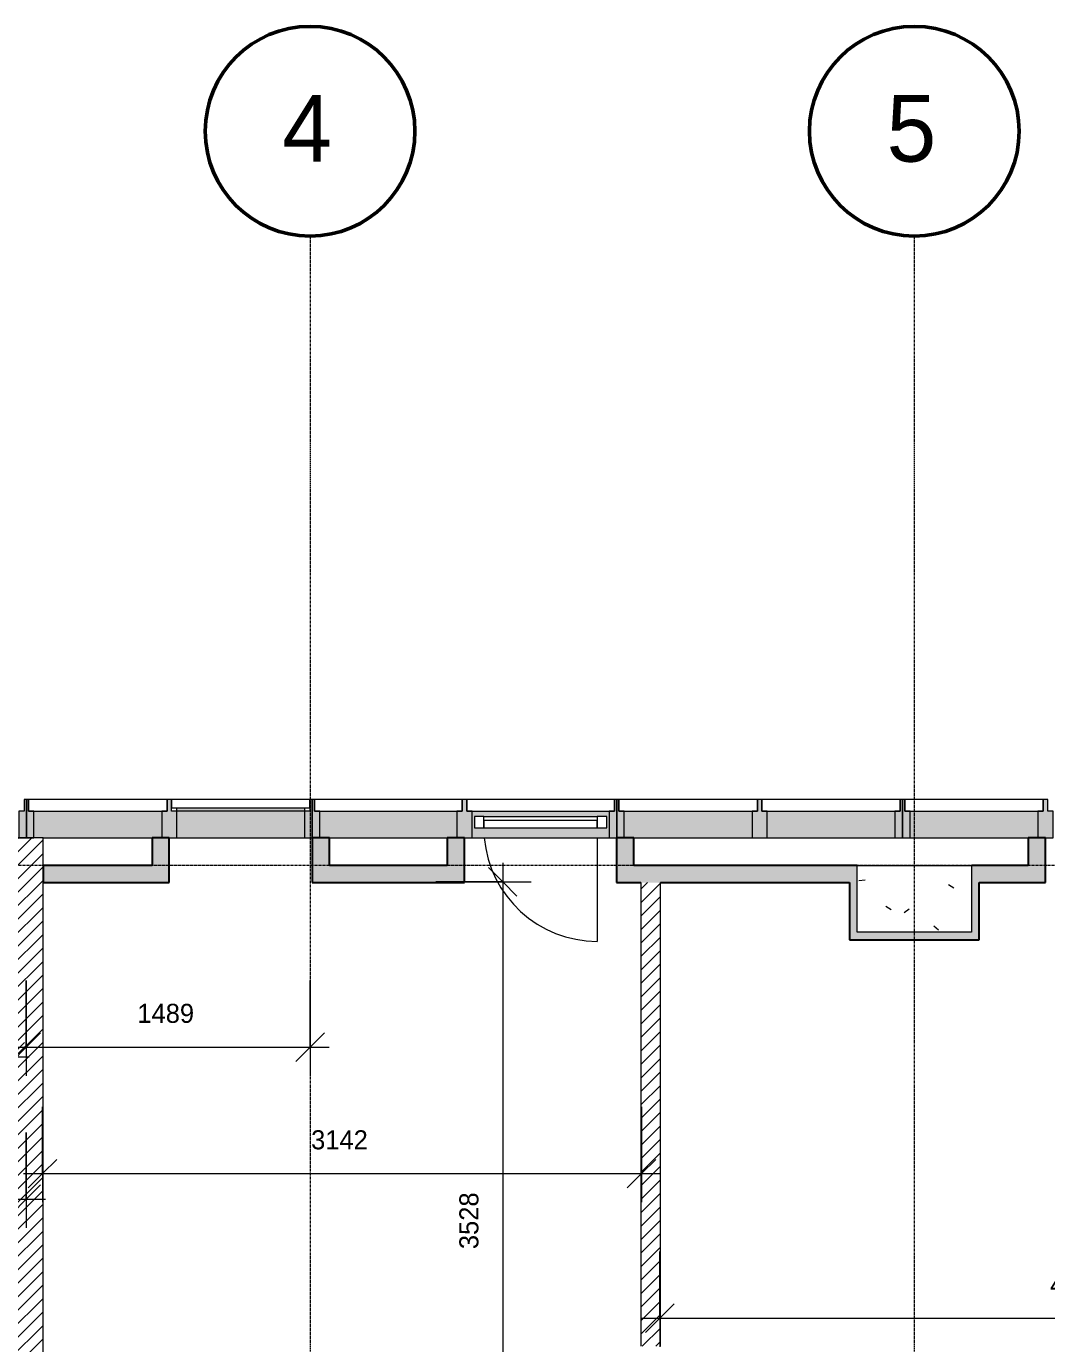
# Model space of a CAD drawing. Header units: millimetres. Extents: x 137829 to 196765, y -3018 to 487290.
# Drawn here: x 152929 to 158282, y 480382 to 487290 of the extents above; entities that cross this region are included whole.
import ezdxf

# ---------------------------------------------------------------- set-up
doc = ezdxf.new("R2010")
doc.units = ezdxf.units.MM
doc.linetypes.add('GridLine', pattern=[21, 12, -3, 3, -3])
for name, color, linetype, lineweight in [('A-ANNO-DIMS', 211, 'Continuous', 5), ('A-ANNO-DIMS-100', 211, 'Continuous', 5), ('A-GLAZ-CURT', 52, 'Continuous', 15), ('A-GLAZ-CWMG', 51, 'Continuous', 15), ('A-WALL-PATT', 111, 'Continuous', 15), ('I-WALL', 2, 'Continuous', 15), ('S-COLS', 52, 'Continuous', 15), ('S-GRID', 1, 'Continuous', 5), ('S-GRID-IDEN', 1, 'Continuous', 50)]:
    doc.layers.add(name, color=color, linetype=linetype, lineweight=lineweight)
doc.styles.add('Akkurat-Light_1', font='Akkurat-Light.ttf', dxfattribs={"height": 350})
doc.styles.add('Akkurat-Light_3', font='Akkurat-Light.ttf', dxfattribs={"height": 100})
doc.dimstyles.new('Diagonal_Cont_AkkuratLight_1_0mm', dxfattribs={"dimscale": 304.8, "dimtxt": 101.480158, "dimasz": 0.492126, "dimexe": 0.492126, "dimexo": 0.0625, "dimgap": 0.328084, "dimtad": 1, "dimdec": 0, "dimzin": 0, "dimdsep": 46, "dimtxsty": 'Akkurat-Light_3', "dimblk1": 'OBLIQUE', "dimblk2": 'OBLIQUE', "dimsah": 1, "dimcen": 0.09, "dimdle": 0.328084, "dimazin": 0, "dimtfac": 1, "dimtdec": 4, "dimtix": 1, "dimtmove": 0, "dimatfit": 3, "dimfxl": 1, "dimtvp": 1, "dimtolj": 1, "dimtzin": 0, "dimarcsym": 0})
doc.dimstyles.new('Diagonal_Cont_AkkuratLight_1_0mm_RED', dxfattribs={"dimscale": 304.8, "dimtxt": 101.480158, "dimasz": 0.492126, "dimexe": 0.492126, "dimexo": 0.0625, "dimgap": 0.328084, "dimtad": 1, "dimdec": 0, "dimzin": 0, "dimdsep": 46, "dimtxsty": 'Akkurat-Light_3', "dimblk1": 'OBLIQUE', "dimblk2": 'OBLIQUE', "dimsah": 1, "dimcen": 0.09, "dimdle": 0.328084, "dimazin": 0, "dimtfac": 1, "dimtdec": 4, "dimtix": 1, "dimtmove": 0, "dimatfit": 3, "dimfxl": 1, "dimtvp": 1, "dimtolj": 1, "dimtzin": 0, "dimarcsym": 0})
pattern_1 = [(45, (0, 0), (-35.355339, 35.355339), [])]

# ---------------------------------------------------------------- blocks, each defined once
blk = doc.blocks.new('Concrete Rectangular - 600 x 350mm-4117635-12-30 - Typical Floor_Partition Types')
at = {"layer": 'S-COLS', "lineweight": 5}
h = blk.add_hatch(dxfattribs=at)
h.set_pattern_fill('FP_3', color=256, style=0, pattern_type=2)
h.set_pattern_definition([(230, (157587.25, 482715.2), (-728.7365, 63.7558), [76.2, -838.2]), (175, (157587.25, 482715.2), (140.9716, -764.2276), [60.96, -670.56]), (280.451, (157526.5, 482720.5), (-587.77, -700.4668), [64.76, -712.36]), (226.184, (157587.25, 482512), (-1084.3162, 168.171), [114.3, -1257.3]), (276.636, (157496.9, 482526), (-949.61, -989.7098), [97.14, -1068.54]), (171.184, (157587.2, 482512), (-949.6206, -989.7012), [91.44, -1005.84]), (201, (157485.65, 482562.8), (-606.4579, 409.0606), [76.2, -838.2]), (146, (157485.65, 482562.8), (-247.2083, -736.7529), [60.96, -670.56]), (251.451, (157435.1, 482596.9), (-853.66825, -327.6855), [64.76, -712.36]), (217.5, (157587.25, 482715.2), (-12.3547, -338.22012), [33.528, -628.904, 33.528, -1320.292]), (217.5, (157587.25, 482715.2), (-12.3547, -338.22012), [-695.96, -647.192, 33.528, -639.572]), (187.5, (157587.25, 482715.2), (-267.27887, -400.72213), [33.528, -354.584, 33.528, -870.204]), (187.5, (157587.25, 482715.2), (-267.27887, -400.72213), [-421.64, -613.664, 33.528, -223.012]), (147.5, (157813.82, 482715.2), (-542.36333, 22.91534), [33.528, -220.472, 33.528, -1810.512]), (147.5, (157813.82, 482715.2), (-542.36333, 22.91534), [-287.528, -758.952, 33.528, -1018.032]), (137.5, (157915.4, 482715.2), (-592.51696, -101.7071), [33.528, -296.672, 33.528, -1239.52]), (137.5, (157915.4, 482715.2), (-592.51696, -101.7071), [-363.728, -492.76, 33.528, -713.232])])
h.paths.add_polyline_path([(-300, 175), (-300, -175), (300, -175), (300, 175), (-73.9, 175)], flags=0)
at = {"layer": 'S-COLS'}
for p, q in [((-300, 175), (300, 175)), ((-300, -175), (-300, 175)), ((300, 175), (300, -175)), ((300, -175), (-300, -175))]:
    blk.add_line(p, q, dxfattribs=at)
blk = doc.blocks.new('Rectangular Mullion - FCH_CM_40x200mm_Capless - Half Mullion Right Unitised-1159175-12-30 - Typical Floor_Partition Types')
at = {"layer": 'A-GLAZ-CWMG'}
blk.add_hatch(color=256, dxfattribs=at).paths.add_polyline_path([(-12, -30.5), (-12, 30.5), (-40, 30.5), (-40, 169.5), (0, 169.5), (0, -30.5)], flags=0)
at = {"layer": 'A-GLAZ-CWMG', "lineweight": 20}
for p, q in [((-40, 30.5), (-40, 169.5)), ((-40, 169.5), (0, 169.5)), ((0, 169.5), (0, -30.5)), ((-12, 30.5), (-40, 30.5)), ((-12, -30.5), (-12, 30.5)), ((0, -30.5), (-12, -30.5))]:
    blk.add_line(p, q, dxfattribs=at)
blk = doc.blocks.new('System Panel - FCH_CWP_05_Ceramic Backed-1194669-12-30 - Typical Floor_Partition Types')
at = {"layer": 'A-GLAZ-CURT', "lineweight": 20}
for p, q in [((363, 30.5), (-363, 30.5)), ((-363, 30.5), (-363, -30.5)), ((363, -30.5), (363, 30.5)), ((-363, -30.5), (363, -30.5))]:
    blk.add_line(p, q, dxfattribs=at)
blk = doc.blocks.new('Rectangular Mullion - FCH_CM_40x200mm_Capless - Half Mullion Unitised-1159174-12-30 - Typical Floor_Partition Types')
at = {"layer": 'A-GLAZ-CWMG'}
blk.add_hatch(color=256, dxfattribs=at).paths.add_polyline_path([(0, -30.5), (0, 169.5), (-40, 169.5), (-40, 30.5), (-12, 30.5), (-12, -30.5)], flags=0)
at = {"layer": 'A-GLAZ-CWMG', "lineweight": 20}
for p, q in [((-40, 169.5), (-40, 30.5)), ((0, 169.5), (-40, 169.5)), ((0, -30.5), (0, 169.5)), ((-40, 30.5), (-12, 30.5)), ((-12, 30.5), (-12, -30.5)), ((-12, -30.5), (0, -30.5))]:
    blk.add_line(p, q, dxfattribs=at)
blk = doc.blocks.new('Rectangular Mullion - FCH_CM_40x200mm_Capless - Half Mullion Unitised-V41-12-30 - Typical Floor_Partition Types')
at = {"layer": 'A-GLAZ-CWMG'}
blk.add_hatch(color=256, dxfattribs=at).paths.add_polyline_path([(153016.6, 483035.2), (153638.9, 483035.2), (153638.9, 483174.2), (152968.9, 483174.2), (152968.9, 483035.2)], flags=0)
blk.add_line((153016.6, 483035.2), (153588.9, 483035.2), dxfattribs=at)
blk = doc.blocks.new('System Panel - FCH_CWP_01_GlazedPanel-1174460-12-30 - Typical Floor_Partition Types')
at = {"layer": 'A-GLAZ-CURT', "lineweight": 20}
for p, q in [((363, 30.5), (-363, 30.5)), ((-363, 30.5), (-363, -13.5)), ((363, -13.5), (363, 30.5)), ((-363, -13.5), (363, -13.5))]:
    blk.add_line(p, q, dxfattribs=at)
blk = doc.blocks.new('Rectangular Mullion - FCH_CM_40x200mm_Capless - Half Mullion Unitised-V11-12-30 - Typical Floor_Partition Types')
at = {"layer": 'A-GLAZ-CWMG'}
for points in [[(149826.9, 446830.8), (149826.9, 446969.8), (149156.9, 446969.8), (149156.9, 446830.8)], [(149156.9, 446813.8), (149826.9, 446813.8), (149826.9, 446830.8), (149156.9, 446830.8)]]:
    blk.add_hatch(color=256, dxfattribs=at).paths.add_polyline_path(points, flags=0)
for p, q in [((149826.9, 446969.8), (149156.9, 446969.8)), ((149156.9, 446813.8), (149156.9, 446830.8)), ((149156.9, 446830.8), (149826.9, 446830.8)), ((149826.9, 446830.8), (149826.9, 446813.8))]:
    blk.add_line(p, q, dxfattribs=at)
blk = doc.blocks.new('Rectangular Mullion - FCH_CM_80x200mm_Capless-1002401-12-30 - Typical Floor_Partition Types')
at = {"layer": 'A-GLAZ-CWMG'}
blk.add_hatch(color=256, dxfattribs=at).paths.add_polyline_path([(12, -30.5), (-12, -30.5), (-12, 30.5), (-40, 30.5), (-40, 169.5), (40, 169.5), (40, 30.5), (12, 30.5)], flags=0)
at = {"layer": 'A-GLAZ-CWMG', "lineweight": 20}
for p, q in [((-40, 30.5), (-40, 169.5)), ((-40, 169.5), (40, 169.5)), ((40, 169.5), (40, 30.5)), ((-12, 30.5), (-40, 30.5)), ((-12, -30.5), (-12, 30.5)), ((40, 30.5), (12, 30.5)), ((12, 30.5), (12, -30.5)), ((12, -30.5), (-12, -30.5))]:
    blk.add_line(p, q, dxfattribs=at)
blk = doc.blocks.new('System Panel - FCH_CWP_05_Ceramic Backed-1174539-12-30 - Typical Floor_Partition Types')
at = {"layer": 'A-GLAZ-CURT', "lineweight": 20}
for p, q in [((387.2, 30.5), (-387.2, 30.5)), ((-387.2, 30.5), (-387.2, -30.5)), ((387.2, -30.5), (387.2, 30.5)), ((-387.2, -30.5), (387.2, -30.5))]:
    blk.add_line(p, q, dxfattribs=at)
blk = doc.blocks.new('Rectangular Mullion - FCH_CM_40x200mm_Capless - Half Mullion Unitised-V42-12-30 - Typical Floor_Partition Types')
at = {"layer": 'A-GLAZ-CWMG'}
blk.add_hatch(color=256, dxfattribs=at).paths.add_polyline_path([(154468.9, 483035.2), (155187.4, 483035.2), (155187.4, 483174.2), (154468.9, 483174.2)], flags=0)
blk.add_line((154518.4, 483035.2), (155136.9, 483035.2), dxfattribs=at)
blk = doc.blocks.new('FCH_CWP_Perforated W_D Tower - FCH_CWP_03_Perforated W_D-2412105-12-30 - Typical Floor_Partition Types')
at = {"layer": 'A-GLAZ-CURT', "lineweight": 20}
for p, q in [((-297.2, 169.5), (-297.2, 713)), ((-297.2, 118.5), (-347.2, 118.5)), ((-347.2, 118.5), (-347.2, 58.5)), ((297.2, 118.5), (-297.2, 118.5)), ((-297.2, 118.5), (-297.2, 78.5)), ((-297.2, 58.5), (-297.2, 118.5)), ((-297.2, 78.5), (297.2, 78.5)), ((297.2, 78.5), (297.2, 118.5)), ((347.2, 118.5), (297.2, 118.5)), ((297.2, 118.5), (297.2, 58.5)), ((347.2, 58.5), (347.2, 118.5)), ((387.2, 30.5), (-387.2, 30.5)), ((-387.2, 30.5), (-387.2, -30.5)), ((-347.2, 58.5), (-297.2, 58.5)), ((297.2, 58.5), (347.2, 58.5)), ((387.2, -30.5), (387.2, 30.5)), ((-387.2, -30.5), (387.2, -30.5))]:
    blk.add_line(p, q, dxfattribs=at)
at = {"layer": 'A-GLAZ-CURT'}
blk.add_line((297.2, 58.5), (-297.2, 58.5), dxfattribs=at)
at = {"layer": 'A-GLAZ-CURT', "lineweight": 20}
blk.add_arc((-297.2, 118.5), 594.5, 4.94024, 90, dxfattribs=at)
blk = doc.blocks.new('Rectangular Mullion - FCH_CM_40x200mm_Capless - Half Mullion Unitised-V25-12-30 - Typical Floor_Partition Types')
at = {"layer": 'A-GLAZ-CWMG'}
h = blk.add_hatch(color=256, dxfattribs=at)
h.paths.add_polyline_path([(144818.2, 471273), (144957.2, 471273), (144957.2, 471991.5), (144818.2, 471991.5), (144818.2, 471285)], flags=0)
h.paths.add_polyline_path([(144866.2, 471285), (144846.2, 471285), (144846.2, 471979.5), (144906.2, 471979.5), (144906.2, 471285)], flags=0)
blk.add_line((144957.2, 471273), (144957.2, 471991.5), dxfattribs=at)
blk = doc.blocks.new('System Panel - FCH_CWP_05_Ceramic Backed-1174459-12-30 - Typical Floor_Partition Types')
at = {"layer": 'A-GLAZ-CURT', "lineweight": 20}
for p, q in [((363, 30.5), (-363, 30.5)), ((-363, 30.5), (-363, -30.5)), ((363, -30.5), (363, 30.5)), ((-363, -30.5), (363, -30.5))]:
    blk.add_line(p, q, dxfattribs=at)
blk = doc.blocks.new('Rectangular Mullion - FCH_CM_40x200mm_Capless - Half Mullion Unitised-V43-12-30 - Typical Floor_Partition Types')
at = {"layer": 'A-GLAZ-CWMG'}
blk.add_hatch(color=256, dxfattribs=at).paths.add_polyline_path([(156735.9, 483035.2), (156735.2, 483174.2), (156065.9, 483174.2), (156065.9, 483035.2), (156735.2, 483035.2)], flags=0)
blk.add_line((156115.4, 483035.2), (156735.9, 483035.2), dxfattribs=at)
blk = doc.blocks.new('System Panel - FCH_CWP_05_Ceramic Backed-1195052-12-30 - Typical Floor_Partition Types')
at = {"layer": 'A-GLAZ-CURT', "lineweight": 20}
for p, q in [((363, 30.5), (-363, 30.5)), ((-363, 30.5), (-363, -30.5)), ((363, -30.5), (363, 30.5)), ((-363, -30.5), (363, -30.5))]:
    blk.add_line(p, q, dxfattribs=at)
blk = doc.blocks.new('Rectangular Mullion - FCH_CM_40x200mm_Capless - Half Mullion Unitised-V36-12-30 - Typical Floor_Partition Types')
at = {"layer": 'A-GLAZ-CWMG'}
blk.add_hatch(color=256, dxfattribs=at).paths.add_polyline_path([(144957.2, 451251.5), (144957.2, 451921.5), (144818.2, 451921.5), (144818.2, 451251.5)], flags=0)
blk.add_line((144957.2, 451251.5), (144957.2, 451921.5), dxfattribs=at)
blk = doc.blocks.new('Rectangular Mullion - FCH_CM_40x200mm_Capless - Half Mullion Unitised-V44-12-30 - Typical Floor_Partition Types')
at = {"layer": 'A-GLAZ-CWMG'}
blk.add_hatch(color=256, dxfattribs=at).paths.add_polyline_path([(157661.1, 483035.2), (158235.9, 483035.2), (158235.9, 483174.2), (157565.9, 483174.2), (157565.9, 483035.2)], flags=0)
blk.add_line((157565.9, 483035.2), (158185.4, 483035.2), dxfattribs=at)
blk = doc.blocks.new('Grid - 5_5mm-316140-12-30 - Typical Floor_Partition Types')
at = {"layer": 'S-GRID-IDEN'}
blk.add_circle((0, 0), 5.5, dxfattribs=at)
blk = doc.blocks.new('DIMBLOCK20-12-30 - Typical Floor_Partition Types')
at = {"layer": 'A-ANNO-DIMS-100'}
for p, q in [((149704.1, 482236.1), (149704.1, 481736.1)), ((149704.1, 481886.1), (149704.1, 482236.1)), ((152843.6, 482236.1), (152843.6, 481736.1)), ((152843.6, 481886.1), (152843.6, 482236.1)), ((149604.1, 481886.1), (152943.6, 481886.1))]:
    blk.add_line(p, q, dxfattribs=at)
at = {"layer": 'A-ANNO-DIMS-100', "lineweight": 18}
for p, q in [((149704.1, 481886.1), (149779.1, 481961.1)), ((152843.6, 481886.1), (152918.6, 481961.1)), ((149704.1, 481886.1), (149629.1, 481811.1)), ((152843.6, 481886.1), (152768.6, 481811.1))]:
    blk.add_line(p, q, dxfattribs=at)
at = {"layer": 'A-ANNO-DIMS-100', "color": 0, "insert": (151112.2, 482113.6), "char_height": 100, "width": 388.033, "attachment_point": 1, "line_spacing_factor": 1.032002, "style": 'Akkurat-Light_3'}
blk.add_mtext('3140', dxfattribs=at)
blk = doc.blocks.new('_Oblique')
at = {"color": 0, "linetype": 'ByBlock', "lineweight": -2}
blk.add_line((-0.5, -0.5), (0.5, 0.5), dxfattribs=at)
blk = doc.blocks.new('DIMBLOCK34-12-30 - Typical Floor_Partition Types')
at = {"layer": 'A-ANNO-DIMS-100'}
for p, q in [((151442.2, 481490), (151442.2, 480990)), ((151442.2, 481140), (151442.2, 481490)), ((152928.6, 481490), (152928.6, 480990)), ((152928.6, 481140), (152928.6, 481490)), ((151342.2, 481140), (153028.6, 481140))]:
    blk.add_line(p, q, dxfattribs=at)
at = {"layer": 'A-ANNO-DIMS-100', "lineweight": 18}
for p, q in [((151442.2, 481140), (151517.2, 481215)), ((152928.6, 481140), (153003.6, 481215)), ((151442.2, 481140), (151367.2, 481065)), ((152928.6, 481140), (152853.6, 481065))]:
    blk.add_line(p, q, dxfattribs=at)
at = {"layer": 'A-ANNO-DIMS-100', "color": 0, "insert": (152023.8, 481367.5), "char_height": 100, "width": 388.033, "attachment_point": 1, "line_spacing_factor": 1.032002, "style": 'Akkurat-Light_3'}
blk.add_mtext('1486', dxfattribs=at)
blk = doc.blocks.new('DIMBLOCK130-12-30 - Typical Floor_Partition Types')
at = {"layer": 'A-ANNO-DIMS-100'}
for p, q in [((152928.6, 482286.8), (152928.6, 481786.8)), ((152928.6, 481936.8), (152928.6, 482286.8)), ((154417.2, 482286.8), (154417.2, 481786.8)), ((154417.2, 481936.8), (154417.2, 482286.8)), ((152828.6, 481936.8), (154517.2, 481936.8))]:
    blk.add_line(p, q, dxfattribs=at)
at = {"layer": 'A-ANNO-DIMS-100', "lineweight": 18}
for p, q in [((152928.6, 481936.8), (153003.6, 482011.8)), ((154417.2, 481936.8), (154492.2, 482011.8)), ((152928.6, 481936.8), (152853.6, 481861.8)), ((154417.2, 481936.8), (154342.2, 481861.8))]:
    blk.add_line(p, q, dxfattribs=at)
at = {"layer": 'A-ANNO-DIMS-100', "color": 0, "insert": (153511.3, 482164.3), "char_height": 100, "width": 388.033, "attachment_point": 1, "line_spacing_factor": 1.032002, "style": 'Akkurat-Light_3'}
blk.add_mtext('1489', dxfattribs=at)
blk = doc.blocks.new('DIMBLOCK138-12-30 - Typical Floor_Partition Types')
at = {"layer": 'A-ANNO-DIMS-100'}
for p, q in [((156252.4, 480865.4), (156252.4, 480365.4)), ((156252.4, 480515.4), (156252.4, 480865.4)), ((160670.2, 480165.4), (160670.2, 480665.4)), ((156152.4, 480515.4), (160770.2, 480515.4)), ((160670.2, 480515.4), (160670.2, 480165.4))]:
    blk.add_line(p, q, dxfattribs=at)
at = {"layer": 'A-ANNO-DIMS-100', "lineweight": 18}
for p, q in [((156252.4, 480515.4), (156327.4, 480590.4)), ((160670.2, 480515.4), (160745.2, 480590.4)), ((156252.4, 480515.4), (156177.4, 480440.4)), ((160670.2, 480515.4), (160595.2, 480440.4))]:
    blk.add_line(p, q, dxfattribs=at)
at = {"layer": 'A-ANNO-DIMS-100', "color": 0, "insert": (158299.6, 480742.9), "char_height": 100, "width": 388.033, "attachment_point": 1, "line_spacing_factor": 1.032002, "style": 'Akkurat-Light_3'}
blk.add_mtext('4418', dxfattribs=at)
blk = doc.blocks.new('DIMBLOCK144-12-30 - Typical Floor_Partition Types')
at = {"layer": 'A-ANNO-DIMS-100'}
for p, q in [((153013.6, 481623.6), (153013.6, 481123.6)), ((153013.6, 481273.6), (153013.6, 481623.6)), ((156155.4, 481623.6), (156155.4, 481123.6)), ((156155.4, 481273.6), (156155.4, 481623.6)), ((152913.6, 481273.6), (156255.4, 481273.6))]:
    blk.add_line(p, q, dxfattribs=at)
at = {"layer": 'A-ANNO-DIMS-100', "lineweight": 18}
for p, q in [((153013.6, 481273.6), (153088.6, 481348.6)), ((156155.4, 481273.6), (156230.4, 481348.6)), ((153013.6, 481273.6), (152938.6, 481198.6)), ((156155.4, 481273.6), (156080.4, 481198.6))]:
    blk.add_line(p, q, dxfattribs=at)
at = {"layer": 'A-ANNO-DIMS-100', "color": 0, "insert": (154422.8, 481501.1), "char_height": 100, "width": 388.033, "attachment_point": 1, "line_spacing_factor": 1.032002, "style": 'Akkurat-Light_3'}
blk.add_mtext('3142', dxfattribs=at)
blk = doc.blocks.new('DIMBLOCK145-12-30 - Typical Floor_Partition Types')
at = {"layer": 'A-ANNO-DIMS-100'}
for p, q in [((155427.9, 482903.2), (155427.9, 479175.7)), ((155077.9, 482803.2), (155577.9, 482803.2)), ((155427.9, 482803.2), (155077.9, 482803.2)), ((155777.9, 479275.7), (155277.9, 479275.7)), ((155427.9, 479275.7), (155777.9, 479275.7))]:
    blk.add_line(p, q, dxfattribs=at)
at = {"layer": 'A-ANNO-DIMS-100', "lineweight": 18}
for p, q in [((155427.9, 482803.2), (155352.9, 482878.2)), ((155427.9, 482803.2), (155502.9, 482728.2)), ((155427.9, 479275.7), (155352.9, 479350.7)), ((155427.9, 479275.7), (155502.9, 479200.7))]:
    blk.add_line(p, q, dxfattribs=at)
at = {"layer": 'A-ANNO-DIMS-100', "color": 0, "insert": (155200.4, 480877.7), "char_height": 100, "width": 388.033, "attachment_point": 1, "rotation": 90, "line_spacing_factor": 1.032002, "style": 'Akkurat-Light_3'}
blk.add_mtext('3528', dxfattribs=at)

msp = doc.modelspace()

# ---------------------------------------------------------------- hatches: boundary and pattern name
at = {"layer": 'A-WALL-PATT', "lineweight": 5}
h = msp.add_hatch(dxfattribs=at)
h.set_pattern_fill('FP_14', color=20, style=0, pattern_type=2)
h.set_pattern_definition(pattern_1)
h.paths.add_polyline_path([(153016.6, 480005.2), (153016.6, 483035.2), (152840.6, 483035.2), (152840.6, 480005.2)], flags=0)
at = {"layer": 'A-WALL-PATT'}
for color, points in [(4, [(153678.9, 482800.2), (153678.9, 483035.2), (153588.9, 483035.2), (153588.9, 482800.2)]), (4, [(154518.4, 482800.2), (154518.4, 483035.2), (154428.4, 483035.2), (154428.4, 482800.2)]), (4, [(155226.9, 482800.2), (155226.9, 483035.2), (155136.9, 483035.2), (155136.9, 482800.2)]), (4, [(156115.4, 482800.2), (156115.4, 483035.2), (156025.4, 483035.2), (156025.4, 482800.2)]), (4, [(158275.4, 482800.2), (158275.4, 483035.2), (158185.4, 483035.2), (158185.4, 482800.2)]), (4, [(153588.9, 482800.2), (153588.9, 482890.2), (153016.6, 482890.2), (153016.6, 482800.2)]), (4, [(155136.9, 482800.2), (155136.9, 482890.2), (154518.4, 482890.2), (154518.4, 482800.2)]), (4, [(157246.7, 482800.2), (157287.2, 482800.2), (157287.2, 482890.2), (156115.4, 482890.2), (156115.4, 482800.2), (156735.2, 482800.2)]), (4, [(157927.7, 482800.2), (158185.4, 482800.2), (158185.4, 482890.2), (157887.2, 482890.2), (157887.2, 482800.2)]), (1, [(157287.2, 482540.2), (157287.2, 482800.2), (157246.7, 482800.2), (157246.7, 482540.2)]), (1, [(157927.7, 482499.7), (157927.7, 482800.2), (157887.2, 482800.2), (157887.2, 482499.7)]), (1, [(157887.2, 482499.7), (157887.2, 482540.2), (157246.7, 482540.2), (157246.7, 482499.7), (157661.1, 482499.7)])]:
    msp.add_hatch(color=color, dxfattribs=at).paths.add_polyline_path(points, flags=0)
at = {"layer": 'A-WALL-PATT', "lineweight": 5}
h = msp.add_hatch(dxfattribs=at)
h.set_pattern_fill('FP_14', color=92, style=0, pattern_type=2)
h.set_pattern_definition(pattern_1)
h.paths.add_polyline_path([(156255.4, 477339.4), (156255.4, 477609.7), (156152.4, 477609.7), (156152.4, 477339.4)], flags=0)
h.paths.add_polyline_path([(156255.4, 478944.7), (156255.4, 479458.7), (156152.4, 479458.7), (156152.4, 478944.7), (156184.4, 478944.7)], flags=0)
h.paths.add_polyline_path([(156152.4, 480368.7), (156255.4, 480368.7), (156255.4, 482800.2), (156152.4, 482800.2), (156152.4, 480697.9)], flags=0)

# ---------------------------------------------------------------- linework, layer by layer
at = {"layer": 'I-WALL', "color": 240, "lineweight": 13}
for p, q in [((153016.6, 483035.2), (152840.6, 483035.2)), ((153016.6, 480063.2), (153016.6, 483035.2))]:
    msp.add_line(p, q, dxfattribs=at)
at = {"layer": 'I-WALL', "color": 130, "lineweight": 25}
for p, q in [((153588.9, 483035.2), (153588.9, 482890.2)), ((153678.9, 483035.2), (153588.9, 483035.2)), ((153678.9, 482800.2), (153678.9, 483035.2)), ((154428.4, 483035.2), (154428.4, 482800.2)), ((154518.4, 483035.2), (154428.4, 483035.2)), ((154518.4, 482890.2), (154518.4, 483035.2)), ((155136.9, 483035.2), (155136.9, 482890.2)), ((155226.9, 483035.2), (155136.9, 483035.2)), ((155226.9, 482800.2), (155226.9, 483035.2)), ((156025.4, 483035.2), (156025.4, 482800.2)), ((156115.4, 483035.2), (156025.4, 483035.2)), ((156115.4, 482890.2), (156115.4, 483035.2)), ((158185.4, 483035.2), (158185.4, 482890.2)), ((158275.4, 483035.2), (158185.4, 483035.2)), ((158275.4, 482800.2), (158275.4, 483035.2)), ((153588.9, 482890.2), (153016.6, 482890.2)), ((153016.6, 482890.2), (153016.6, 482800.2)), ((155136.9, 482890.2), (154518.4, 482890.2)), ((157287.2, 482890.2), (156115.4, 482890.2)), ((158185.4, 482890.2), (157887.2, 482890.2)), ((153016.6, 482800.2), (153678.9, 482800.2)), ((154428.4, 482800.2), (155226.9, 482800.2)), ((156025.4, 482800.2), (156152.4, 482800.2)), ((156255.4, 482800.2), (157246.7, 482800.2)), ((157927.7, 482800.2), (158275.4, 482800.2))]:
    msp.add_line(p, q, dxfattribs=at)
at = {"layer": 'I-WALL', "color": 90, "lineweight": 13}
for p, q in [((156152.4, 482800.2), (156152.4, 480368.7)), ((156255.4, 480368.7), (156255.4, 482800.2))]:
    msp.add_line(p, q, dxfattribs=at)
at = {"layer": 'I-WALL', "color": 10, "lineweight": 25}
for p, q in [((157246.7, 482800.2), (157246.7, 482499.7)), ((157927.7, 482499.7), (157927.7, 482800.2)), ((157246.7, 482499.7), (157927.7, 482499.7))]:
    msp.add_line(p, q, dxfattribs=at)
at = {"layer": 'S-GRID', "linetype": 'GridLine'}
for p, q in [((154417.2, 486190.2), (154417.2, 442030)), ((157587.2, 486190.2), (157587.2, 442030)), ((161952.3, 482890.2), (140221, 482890.2))]:
    msp.add_line(p, q, dxfattribs=at)

# ---------------------------------------------------------------- block references
at = {"layer": 'A-GLAZ-CURT'}
for name, p in [('System Panel - FCH_CWP_05_Ceramic Backed-1194669-12-30 - Typical Floor_Partition Types', (153303.9, 483204.7)), ('System Panel - FCH_CWP_01_GlazedPanel-1174460-12-30 - Typical Floor_Partition Types', (154053.9, 483204.7)), ('System Panel - FCH_CWP_05_Ceramic Backed-1174539-12-30 - Typical Floor_Partition Types', (154828.1, 483204.7)), ('System Panel - FCH_CWP_05_Ceramic Backed-1174459-12-30 - Typical Floor_Partition Types', (156400.9, 483204.7)), ('System Panel - FCH_CWP_05_Ceramic Backed-1195052-12-30 - Typical Floor_Partition Types', (157150.9, 483204.7)), ('System Panel - FCH_CWP_05_Ceramic Backed-1194669-12-30 - Typical Floor_Partition Types', (157900.9, 483204.7))]:
    msp.add_blockref(name, p, dxfattribs=at)
at = {"layer": 'A-GLAZ-CURT', "lineweight": 20, "rotation": 180}
msp.add_blockref('FCH_CWP_Perforated W_D Tower - FCH_CWP_03_Perforated W_D-2412105-12-30 - Typical Floor_Partition Types', (155626.6, 483204.7), dxfattribs=at)
at = {"layer": 'A-GLAZ-CWMG', "extrusion": (0, 0, -1), "rotation": 180}
for name, p in [('Rectangular Mullion - FCH_CM_40x200mm_Capless - Half Mullion Right Unitised-1159175-12-30 - Typical Floor_Partition Types', (-152928.9, 483204.7)), ('Rectangular Mullion - FCH_CM_80x200mm_Capless-1002401-12-30 - Typical Floor_Partition Types', (-153678.9, 483204.7)), ('Rectangular Mullion - FCH_CM_40x200mm_Capless - Half Mullion Right Unitised-1159175-12-30 - Typical Floor_Partition Types', (-154428.9, 483204.7)), ('Rectangular Mullion - FCH_CM_80x200mm_Capless-1002401-12-30 - Typical Floor_Partition Types', (-155227.4, 483204.7)), ('Rectangular Mullion - FCH_CM_40x200mm_Capless - Half Mullion Right Unitised-1159175-12-30 - Typical Floor_Partition Types', (-156025.9, 483204.7)), ('Rectangular Mullion - FCH_CM_80x200mm_Capless-1002401-12-30 - Typical Floor_Partition Types', (-156775.9, 483204.7)), ('Rectangular Mullion - FCH_CM_40x200mm_Capless - Half Mullion Right Unitised-1159175-12-30 - Typical Floor_Partition Types', (-157525.9, 483204.7)), ('Rectangular Mullion - FCH_CM_80x200mm_Capless-1002401-12-30 - Typical Floor_Partition Types', (-158275.9, 483204.7))]:
    msp.add_blockref(name, p, dxfattribs=at)
at = {"layer": 'A-GLAZ-CWMG'}
for name, p, rotation in [('Rectangular Mullion - FCH_CM_40x200mm_Capless - Half Mullion Unitised-1159174-12-30 - Typical Floor_Partition Types', (152928.9, 483204.7), 180), ('Rectangular Mullion - FCH_CM_40x200mm_Capless - Half Mullion Unitised-1159174-12-30 - Typical Floor_Partition Types', (154428.9, 483204.7), 180), ('Rectangular Mullion - FCH_CM_40x200mm_Capless - Half Mullion Unitised-1159174-12-30 - Typical Floor_Partition Types', (156025.9, 483204.7), 180), ('Rectangular Mullion - FCH_CM_40x200mm_Capless - Half Mullion Unitised-1159174-12-30 - Typical Floor_Partition Types', (157525.9, 483204.7), 180), ('Rectangular Mullion - FCH_CM_40x200mm_Capless - Half Mullion Unitised-V11-12-30 - Typical Floor_Partition Types', (303545.8, 930005), 180), ('Rectangular Mullion - FCH_CM_40x200mm_Capless - Half Mullion Unitised-V25-12-30 - Typical Floor_Partition Types', (-316005.6, 627992.4), 270), ('Rectangular Mullion - FCH_CM_40x200mm_Capless - Half Mullion Unitised-V36-12-30 - Typical Floor_Partition Types', (-294435.6, 627992.4), 270)]:
    msp.add_blockref(name, p, dxfattribs=dict(at, rotation=rotation))
for name in ['Rectangular Mullion - FCH_CM_40x200mm_Capless - Half Mullion Unitised-V41-12-30 - Typical Floor_Partition Types', 'Rectangular Mullion - FCH_CM_40x200mm_Capless - Half Mullion Unitised-V42-12-30 - Typical Floor_Partition Types', 'Rectangular Mullion - FCH_CM_40x200mm_Capless - Half Mullion Unitised-V43-12-30 - Typical Floor_Partition Types', 'Rectangular Mullion - FCH_CM_40x200mm_Capless - Half Mullion Unitised-V44-12-30 - Typical Floor_Partition Types']:
    msp.add_blockref(name, (0, 0), dxfattribs=at)
at = {"layer": 'S-COLS', "rotation": 180}
msp.add_blockref('Concrete Rectangular - 600 x 350mm-4117635-12-30 - Typical Floor_Partition Types', (157587.2, 482715.2), dxfattribs=at)
at = {"layer": 'S-GRID-IDEN', "xscale": 99.99999999999993, "yscale": 99.99999999999993, "zscale": 99.99999999999993, "rotation": 180}
for p in [(154417.2, 486740.2), (157587.2, 486740.2)]:
    msp.add_blockref('Grid - 5_5mm-316140-12-30 - Typical Floor_Partition Types', p, dxfattribs=at)

# ---------------------------------------------------------------- texts
at = {"layer": 'S-GRID-IDEN', "lineweight": 5, "char_height": 350, "width": 344.726, "attachment_point": 1, "style": 'Akkurat-Light_1'}
for s, insert in [('4', (154271.9, 486930.7)), ('5', (157441.9, 486930.7))]:
    msp.add_mtext(s, dxfattribs=dict(at, insert=insert))

# ---------------------------------------------------------------- dimensions: what is measured, and where the dimension line sits
at = {"layer": 'A-ANNO-DIMS'}
dim = msp.add_linear_dim(base=(155427.9259, 479275.6722), p1=(155077.9259, 482803.1876), p2=(155777.9259, 479275.6722), angle=90, dimstyle='Diagonal_Cont_AkkuratLight_1_0mm', override={"dimpost": '<>', "dimfxl": 3596.298834}, dxfattribs=at)
dim.commit()
dim.dimension.update_dxf_attribs({"geometry": 'DIMBLOCK145-12-30 - Typical Floor_Partition Types', "text_midpoint": (155276.9386, 481039.4299)})
for base, p1, p2, dimstyle, override, picture, middle in [((154417.2, 481936.8), (152928.6, 482286.8), (154417.2, 482286.8), 'Diagonal_Cont_AkkuratLight_1_0mm_RED', {"dimpost": '<>', "dimfxl": 1488.603617}, 'DIMBLOCK130-12-30 - Typical Floor_Partition Types', (153672.9, 482087.7)), ((152843.6458, 481886.0719), (149704.142, 482236.0719), (152843.6458, 482236.0719), 'Diagonal_Cont_AkkuratLight_1_0mm', {"dimpost": '<>', "dimfxl": 3139.503748}, 'DIMBLOCK20-12-30 - Typical Floor_Partition Types', (151273.8939, 482036.9887)), ((156155.4, 481273.6), (153013.6, 481623.6), (156155.4, 481623.6), 'Diagonal_Cont_AkkuratLight_1_0mm', {"dimpost": '<>', "dimfxl": 3141.71098}, 'DIMBLOCK144-12-30 - Typical Floor_Partition Types', (154584.5, 481424.5)), ((152928.6, 481140), (151442.2, 481490), (152928.6, 481490), 'Diagonal_Cont_AkkuratLight_1_0mm_RED', {"dimpost": '<>', "dimfxl": 1486.396384}, 'DIMBLOCK34-12-30 - Typical Floor_Partition Types', (152185.4, 481290.9)), ((160670.2, 480515.4), (156252.4, 480865.4), (160670.2, 480165.4), 'Diagonal_Cont_AkkuratLight_1_0mm', {"dimpost": '<>', "dimfxl": 4473.005181}, 'DIMBLOCK138-12-30 - Typical Floor_Partition Types', (158461.3, 480666.3))]:
    dim = msp.add_linear_dim(base=base, p1=p1, p2=p2, dimstyle=dimstyle, override=override, dxfattribs=at)
    dim.commit()
    dim.dimension.update_dxf_attribs({"geometry": picture, "text_midpoint": middle})

doc.saveas('drawing.dxf')
